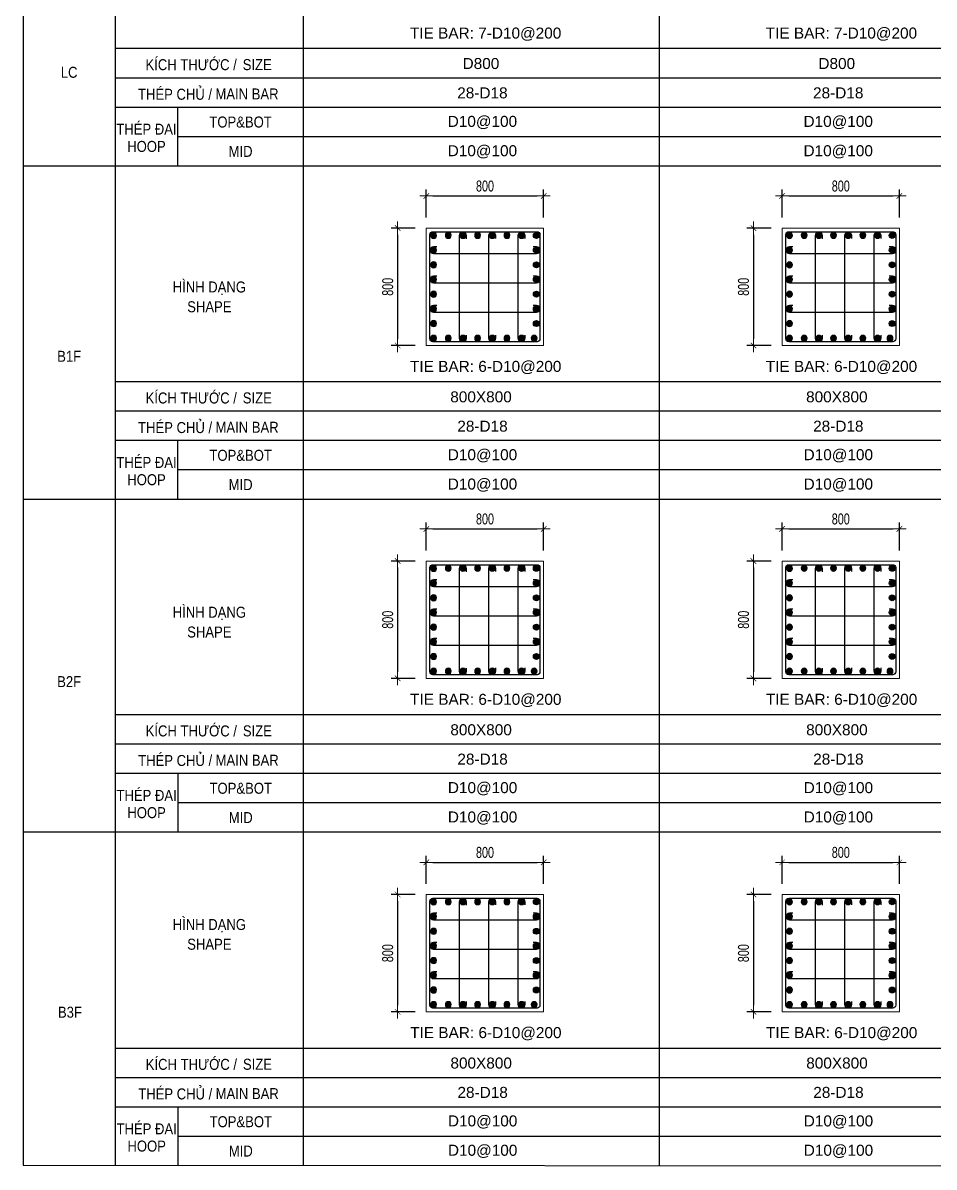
# Model space of a CAD drawing. Header units: millimetres. Extents: x 49323 to 538172, y -39336 to 181761.
# Drawn here: x 262132 to 268345, y 90256 to 98055 of the extents above; entities that cross this region are included whole.
import ezdxf
from ezdxf.enums import TextEntityAlignment as Align

# ---------------------------------------------------------------- set-up
doc = ezdxf.new("R2010")
doc.units = ezdxf.units.MM
doc.linetypes.add('CENTER2', pattern=[1.125, 0.75, -0.125, 0.125, -0.125])
doc.layers.get('Defpoints').update_dxf_attribs({"color": 151, "lineweight": 9})
for name, color, linetype in [('2', 2, 'Continuous'), ('A-ANNO-LEAD', 4, 'Continuous'), ('CEN', 1, 'CENTER2'), ('STL', 3, 'Continuous'), ('TIT1', 3, 'Continuous')]:
    doc.layers.add(name, color=color, linetype=linetype)
for name, color, linetype, lineweight in [('NDC_S_CONTINUOUS', 3, 'Continuous', 20), ('NDC_S_DIM', 1, 'Continuous', 15), ('NDC_S_VN TEXT', 7, 'Continuous', 20)]:
    doc.layers.add(name, color=color, linetype=linetype, lineweight=lineweight)
doc.styles.add('NDC_ARIAL', font='arial.ttf', dxfattribs={"width": 0.85})
doc.styles.add('NDC_DIM', font='', dxfattribs={"width": 0.75})
doc.styles.get('NDC_DIM').set_extended_font_data('Dotum')
doc.dimstyles.new('NDC_dim_30', dxfattribs={"dimscale": 30, "dimtxt": 2.5, "dimasz": 1.5, "dimexe": 1.5, "dimexo": 2.5, "dimgap": 1, "dimtad": 1, "dimdec": 0, "dimzin": 0, "dimdsep": 46, "dimtxsty": 'NDC_DIM', "dimblk": 'DIMMARK', "dimcen": 0.09, "dimdle": 1.2, "dimclrd": 1, "dimclre": 1, "dimclrt": 3, "dimadec": 0, "dimazin": 0, "dimtfac": 1, "dimtdec": 0, "dimtix": 1, "dimtofl": 0, "dimtmove": 0, "dimatfit": 3, "dimfxl": 8, "dimfxlon": 1, "dimtolj": 1, "dimtzin": 0, "dimarcsym": 0})

# ---------------------------------------------------------------- blocks, each defined once
blk = doc.blocks.new('8')
at = {"layer": '2'}
blk.add_hatch(color=256, dxfattribs=at).paths.add_polyline_path([(20, 0, 0.386127), (1.9, 19.9), (-1.9, 19.9, 0.386127), (-20, 0, 1)])
blk.add_circle((0, 0), 20, dxfattribs=at)
blk = doc.blocks.new('5')
at = {"layer": 'CEN', "rotation": 180}
blk.add_blockref('8', (0, 0), dxfattribs=at)
blk = doc.blocks.new('DIMMARK')
at = {"layer": 'NDC_S_DIM', "color": 1}
blk.add_line((-1.5, 0), (1, 0), dxfattribs=at)
at = {"layer": 'NDC_S_DIM', "color": 2, "const_width": 0.1}
blk.add_lwpolyline([(-0.42, -0.42), (0.42, 0.42)], dxfattribs=at)
blk = doc.blocks.new('*D1500')
at = {"layer": 'Defpoints', "color": 0, "ltscale": 40, "transparency": 16777216}
for p in [(265682.9, 92333.1), (264882.9, 92111.7), (265682.9, 92111.7)]:
    blk.add_point(p, dxfattribs=at)
at = {"layer": 'NDC_S_DIM', "color": 1, "lineweight": -2, "ltscale": 40, "transparency": 16777216}
for p, q in [((264882.9, 92186.7), (264882.9, 92378.1)), ((265682.9, 92186.7), (265682.9, 92378.1)), ((264927.9, 92333.1), (265637.9, 92333.1))]:
    blk.add_line(p, q, dxfattribs=at)
at = {"layer": 'NDC_S_DIM', "color": 1, "lineweight": -2, "ltscale": 40, "transparency": 16777216, "xscale": 45, "yscale": 45, "zscale": 45, "rotation": 180}
blk.add_blockref('DIMMARK', (264882.9, 92333.1), dxfattribs=at)
at = {"layer": 'NDC_S_DIM', "color": 1, "lineweight": -2, "ltscale": 40, "transparency": 16777216, "xscale": 45, "yscale": 45, "zscale": 45}
blk.add_blockref('DIMMARK', (265682.9, 92333.1), dxfattribs=at)
at = {"layer": 'NDC_S_DIM', "color": 3, "ltscale": 40, "transparency": 16777216, "insert": (265282.9, 92400.6), "char_height": 75, "attachment_point": 5, "style": 'NDC_DIM'}
blk.add_mtext('\\A1;800', dxfattribs=at)
blk = doc.blocks.new('*D1501')
at = {"layer": 'Defpoints', "color": 0, "ltscale": 40, "transparency": 16777216}
for p in [(264882.9, 92114.2), (264687.5, 91314.2), (264882.9, 91314.2)]:
    blk.add_point(p, dxfattribs=at)
at = {"layer": 'NDC_S_DIM', "color": 1, "lineweight": -2, "ltscale": 40, "transparency": 16777216}
for p, q in [((264807.9, 92114.2), (264642.5, 92114.2)), ((264687.5, 92069.2), (264687.5, 91359.2)), ((264807.9, 91314.2), (264642.5, 91314.2))]:
    blk.add_line(p, q, dxfattribs=at)
at = {"layer": 'NDC_S_DIM', "color": 1, "lineweight": -2, "ltscale": 40, "transparency": 16777216, "xscale": 45, "yscale": 45, "zscale": 45}
for p, rotation in [((264687.5, 92114.2), 90), ((264687.5, 91314.2), 270)]:
    blk.add_blockref('DIMMARK', p, dxfattribs=dict(at, rotation=rotation))
at = {"layer": 'NDC_S_DIM', "color": 3, "ltscale": 40, "transparency": 16777216, "insert": (264619.9, 91714.2), "char_height": 75, "attachment_point": 5, "rotation": 90, "style": 'NDC_DIM'}
blk.add_mtext('\\A1;800', dxfattribs=at)
blk = doc.blocks.new('*D1502')
at = {"layer": 'Defpoints', "color": 0, "ltscale": 40, "transparency": 16777216}
for p in [(265682.9, 94605.9), (264882.9, 94384.6), (265682.9, 94384.6)]:
    blk.add_point(p, dxfattribs=at)
at = {"layer": 'NDC_S_DIM', "color": 1, "lineweight": -2, "ltscale": 40, "transparency": 16777216}
for p, q in [((264882.9, 94459.6), (264882.9, 94650.9)), ((265682.9, 94459.6), (265682.9, 94650.9)), ((264927.9, 94605.9), (265637.9, 94605.9))]:
    blk.add_line(p, q, dxfattribs=at)
at = {"layer": 'NDC_S_DIM', "color": 1, "lineweight": -2, "ltscale": 40, "transparency": 16777216, "xscale": 45, "yscale": 45, "zscale": 45, "rotation": 180}
blk.add_blockref('DIMMARK', (264882.9, 94605.9), dxfattribs=at)
at = {"layer": 'NDC_S_DIM', "color": 1, "lineweight": -2, "ltscale": 40, "transparency": 16777216, "xscale": 45, "yscale": 45, "zscale": 45}
blk.add_blockref('DIMMARK', (265682.9, 94605.9), dxfattribs=at)
at = {"layer": 'NDC_S_DIM', "color": 3, "ltscale": 40, "transparency": 16777216, "insert": (265282.9, 94673.5), "char_height": 75, "attachment_point": 5, "style": 'NDC_DIM'}
blk.add_mtext('\\A1;800', dxfattribs=at)
blk = doc.blocks.new('*D1503')
at = {"layer": 'Defpoints', "color": 0, "ltscale": 40, "transparency": 16777216}
for p in [(264882.9, 94387.1), (264687.5, 93587.1), (264882.9, 93587.1)]:
    blk.add_point(p, dxfattribs=at)
at = {"layer": 'NDC_S_DIM', "color": 1, "lineweight": -2, "ltscale": 40, "transparency": 16777216}
for p, q in [((264807.9, 94387.1), (264642.5, 94387.1)), ((264687.5, 94342.1), (264687.5, 93632.1)), ((264807.9, 93587.1), (264642.5, 93587.1))]:
    blk.add_line(p, q, dxfattribs=at)
at = {"layer": 'NDC_S_DIM', "color": 1, "lineweight": -2, "ltscale": 40, "transparency": 16777216, "xscale": 45, "yscale": 45, "zscale": 45}
for p, rotation in [((264687.5, 94387.1), 90), ((264687.5, 93587.1), 270)]:
    blk.add_blockref('DIMMARK', p, dxfattribs=dict(at, rotation=rotation))
at = {"layer": 'NDC_S_DIM', "color": 3, "ltscale": 40, "transparency": 16777216, "insert": (264619.9, 93987.1), "char_height": 75, "attachment_point": 5, "rotation": 90, "style": 'NDC_DIM'}
blk.add_mtext('\\A1;800', dxfattribs=at)
blk = doc.blocks.new('*D1504')
at = {"layer": 'Defpoints', "color": 0, "ltscale": 40, "transparency": 16777216}
for p in [(265682.9, 96875.4), (264882.9, 96654), (265682.9, 96654)]:
    blk.add_point(p, dxfattribs=at)
at = {"layer": 'NDC_S_DIM', "color": 1, "lineweight": -2, "ltscale": 40, "transparency": 16777216}
for p, q in [((264882.9, 96729), (264882.9, 96920.4)), ((264927.9, 96875.4), (265637.9, 96875.4)), ((265682.9, 96729), (265682.9, 96920.4))]:
    blk.add_line(p, q, dxfattribs=at)
at = {"layer": 'NDC_S_DIM', "color": 1, "lineweight": -2, "ltscale": 40, "transparency": 16777216, "xscale": 45, "yscale": 45, "zscale": 45, "rotation": 180}
blk.add_blockref('DIMMARK', (264882.9, 96875.4), dxfattribs=at)
at = {"layer": 'NDC_S_DIM', "color": 1, "lineweight": -2, "ltscale": 40, "transparency": 16777216, "xscale": 45, "yscale": 45, "zscale": 45}
blk.add_blockref('DIMMARK', (265682.9, 96875.4), dxfattribs=at)
at = {"layer": 'NDC_S_DIM', "color": 3, "ltscale": 40, "transparency": 16777216, "insert": (265282.9, 96942.9), "char_height": 75, "attachment_point": 5, "style": 'NDC_DIM'}
blk.add_mtext('\\A1;800', dxfattribs=at)
blk = doc.blocks.new('*D1505')
at = {"layer": 'Defpoints', "color": 0, "ltscale": 40, "transparency": 16777216}
for p in [(264882.9, 96656.5), (264687.5, 95856.5), (264882.9, 95856.5)]:
    blk.add_point(p, dxfattribs=at)
at = {"layer": 'NDC_S_DIM', "color": 1, "lineweight": -2, "ltscale": 40, "transparency": 16777216}
for p, q in [((264807.9, 96656.5), (264642.5, 96656.5)), ((264687.5, 96611.5), (264687.5, 95901.5)), ((264807.9, 95856.5), (264642.5, 95856.5))]:
    blk.add_line(p, q, dxfattribs=at)
at = {"layer": 'NDC_S_DIM', "color": 1, "lineweight": -2, "ltscale": 40, "transparency": 16777216, "xscale": 45, "yscale": 45, "zscale": 45}
for p, rotation in [((264687.5, 96656.5), 90), ((264687.5, 95856.5), 270)]:
    blk.add_blockref('DIMMARK', p, dxfattribs=dict(at, rotation=rotation))
at = {"layer": 'NDC_S_DIM', "color": 3, "ltscale": 40, "transparency": 16777216, "insert": (264619.9, 96256.5), "char_height": 75, "attachment_point": 5, "rotation": 90, "style": 'NDC_DIM'}
blk.add_mtext('\\A1;800', dxfattribs=at)
blk = doc.blocks.new('*D1506')
at = {"layer": 'Defpoints', "color": 0, "ltscale": 40, "transparency": 16777216}
for p in [(268108.9, 92333.1), (267308.9, 92111.7), (268108.9, 92111.7)]:
    blk.add_point(p, dxfattribs=at)
at = {"layer": 'NDC_S_DIM', "color": 1, "lineweight": -2, "ltscale": 40, "transparency": 16777216}
for p, q in [((267308.9, 92186.7), (267308.9, 92378.1)), ((268108.9, 92186.7), (268108.9, 92378.1)), ((267353.9, 92333.1), (268063.9, 92333.1))]:
    blk.add_line(p, q, dxfattribs=at)
at = {"layer": 'NDC_S_DIM', "color": 1, "lineweight": -2, "ltscale": 40, "transparency": 16777216, "xscale": 45, "yscale": 45, "zscale": 45, "rotation": 180}
blk.add_blockref('DIMMARK', (267308.9, 92333.1), dxfattribs=at)
at = {"layer": 'NDC_S_DIM', "color": 1, "lineweight": -2, "ltscale": 40, "transparency": 16777216, "xscale": 45, "yscale": 45, "zscale": 45}
blk.add_blockref('DIMMARK', (268108.9, 92333.1), dxfattribs=at)
at = {"layer": 'NDC_S_DIM', "color": 3, "ltscale": 40, "transparency": 16777216, "insert": (267708.9, 92400.6), "char_height": 75, "attachment_point": 5, "style": 'NDC_DIM'}
blk.add_mtext('\\A1;800', dxfattribs=at)
blk = doc.blocks.new('*D1507')
at = {"layer": 'Defpoints', "color": 0, "ltscale": 40, "transparency": 16777216}
for p in [(267308.9, 92114.2), (267113.6, 91314.2), (267308.9, 91314.2)]:
    blk.add_point(p, dxfattribs=at)
at = {"layer": 'NDC_S_DIM', "color": 1, "lineweight": -2, "ltscale": 40, "transparency": 16777216}
for p, q in [((267233.9, 92114.2), (267068.6, 92114.2)), ((267113.6, 92069.2), (267113.6, 91359.2)), ((267233.9, 91314.2), (267068.6, 91314.2))]:
    blk.add_line(p, q, dxfattribs=at)
at = {"layer": 'NDC_S_DIM', "color": 1, "lineweight": -2, "ltscale": 40, "transparency": 16777216, "xscale": 45, "yscale": 45, "zscale": 45}
for p, rotation in [((267113.6, 92114.2), 90), ((267113.6, 91314.2), 270)]:
    blk.add_blockref('DIMMARK', p, dxfattribs=dict(at, rotation=rotation))
at = {"layer": 'NDC_S_DIM', "color": 3, "ltscale": 40, "transparency": 16777216, "insert": (267046, 91714.2), "char_height": 75, "attachment_point": 5, "rotation": 90, "style": 'NDC_DIM'}
blk.add_mtext('\\A1;800', dxfattribs=at)
blk = doc.blocks.new('*D1508')
at = {"layer": 'Defpoints', "color": 0, "ltscale": 40, "transparency": 16777216}
for p in [(268108.9, 94605.9), (267308.9, 94384.6), (268108.9, 94384.6)]:
    blk.add_point(p, dxfattribs=at)
at = {"layer": 'NDC_S_DIM', "color": 1, "lineweight": -2, "ltscale": 40, "transparency": 16777216}
for p, q in [((267308.9, 94459.6), (267308.9, 94650.9)), ((268108.9, 94459.6), (268108.9, 94650.9)), ((267353.9, 94605.9), (268063.9, 94605.9))]:
    blk.add_line(p, q, dxfattribs=at)
at = {"layer": 'NDC_S_DIM', "color": 1, "lineweight": -2, "ltscale": 40, "transparency": 16777216, "xscale": 45, "yscale": 45, "zscale": 45, "rotation": 180}
blk.add_blockref('DIMMARK', (267308.9, 94605.9), dxfattribs=at)
at = {"layer": 'NDC_S_DIM', "color": 1, "lineweight": -2, "ltscale": 40, "transparency": 16777216, "xscale": 45, "yscale": 45, "zscale": 45}
blk.add_blockref('DIMMARK', (268108.9, 94605.9), dxfattribs=at)
at = {"layer": 'NDC_S_DIM', "color": 3, "ltscale": 40, "transparency": 16777216, "insert": (267708.9, 94673.5), "char_height": 75, "attachment_point": 5, "style": 'NDC_DIM'}
blk.add_mtext('\\A1;800', dxfattribs=at)
blk = doc.blocks.new('*D1509')
at = {"layer": 'Defpoints', "color": 0, "ltscale": 40, "transparency": 16777216}
for p in [(267308.9, 94387.1), (267113.6, 93587.1), (267308.9, 93587.1)]:
    blk.add_point(p, dxfattribs=at)
at = {"layer": 'NDC_S_DIM', "color": 1, "lineweight": -2, "ltscale": 40, "transparency": 16777216}
for p, q in [((267233.9, 94387.1), (267068.6, 94387.1)), ((267113.6, 94342.1), (267113.6, 93632.1)), ((267233.9, 93587.1), (267068.6, 93587.1))]:
    blk.add_line(p, q, dxfattribs=at)
at = {"layer": 'NDC_S_DIM', "color": 1, "lineweight": -2, "ltscale": 40, "transparency": 16777216, "xscale": 45, "yscale": 45, "zscale": 45}
for p, rotation in [((267113.6, 94387.1), 90), ((267113.6, 93587.1), 270)]:
    blk.add_blockref('DIMMARK', p, dxfattribs=dict(at, rotation=rotation))
at = {"layer": 'NDC_S_DIM', "color": 3, "ltscale": 40, "transparency": 16777216, "insert": (267046, 93987.1), "char_height": 75, "attachment_point": 5, "rotation": 90, "style": 'NDC_DIM'}
blk.add_mtext('\\A1;800', dxfattribs=at)
blk = doc.blocks.new('*D1510')
at = {"layer": 'Defpoints', "color": 0, "ltscale": 40, "transparency": 16777216}
for p in [(268108.9, 96875.4), (267308.9, 96654), (268108.9, 96654)]:
    blk.add_point(p, dxfattribs=at)
at = {"layer": 'NDC_S_DIM', "color": 1, "lineweight": -2, "ltscale": 40, "transparency": 16777216}
for p, q in [((267308.9, 96729), (267308.9, 96920.4)), ((267353.9, 96875.4), (268063.9, 96875.4)), ((268108.9, 96729), (268108.9, 96920.4))]:
    blk.add_line(p, q, dxfattribs=at)
at = {"layer": 'NDC_S_DIM', "color": 1, "lineweight": -2, "ltscale": 40, "transparency": 16777216, "xscale": 45, "yscale": 45, "zscale": 45, "rotation": 180}
blk.add_blockref('DIMMARK', (267308.9, 96875.4), dxfattribs=at)
at = {"layer": 'NDC_S_DIM', "color": 1, "lineweight": -2, "ltscale": 40, "transparency": 16777216, "xscale": 45, "yscale": 45, "zscale": 45}
blk.add_blockref('DIMMARK', (268108.9, 96875.4), dxfattribs=at)
at = {"layer": 'NDC_S_DIM', "color": 3, "ltscale": 40, "transparency": 16777216, "insert": (267708.9, 96942.9), "char_height": 75, "attachment_point": 5, "style": 'NDC_DIM'}
blk.add_mtext('\\A1;800', dxfattribs=at)
blk = doc.blocks.new('*D1511')
at = {"layer": 'Defpoints', "color": 0, "ltscale": 40, "transparency": 16777216}
for p in [(267308.9, 96656.5), (267113.6, 95856.5), (267308.9, 95856.5)]:
    blk.add_point(p, dxfattribs=at)
at = {"layer": 'NDC_S_DIM', "color": 1, "lineweight": -2, "ltscale": 40, "transparency": 16777216}
for p, q in [((267233.9, 96656.5), (267068.6, 96656.5)), ((267113.6, 96611.5), (267113.6, 95901.5)), ((267233.9, 95856.5), (267068.6, 95856.5))]:
    blk.add_line(p, q, dxfattribs=at)
at = {"layer": 'NDC_S_DIM', "color": 1, "lineweight": -2, "ltscale": 40, "transparency": 16777216, "xscale": 45, "yscale": 45, "zscale": 45}
for p, rotation in [((267113.6, 96656.5), 90), ((267113.6, 95856.5), 270)]:
    blk.add_blockref('DIMMARK', p, dxfattribs=dict(at, rotation=rotation))
at = {"layer": 'NDC_S_DIM', "color": 3, "ltscale": 40, "transparency": 16777216, "insert": (267046, 96256.5), "char_height": 75, "attachment_point": 5, "rotation": 90, "style": 'NDC_DIM'}
blk.add_mtext('\\A1;800', dxfattribs=at)

msp = doc.modelspace()

# ---------------------------------------------------------------- linework, layer by layer
at = {"layer": '2', "lineweight": -2, "ltscale": 1000}
for points in [[(265657.9, 96611.5), (265657.9, 95901.5, -0.414214), (265637.9, 95881.5), (264927.9, 95881.5, -0.414214), (264907.9, 95901.5), (264907.9, 96611.5, -0.414214), (264927.9, 96631.5), (265637.9, 96631.5, -0.414214)], [(268083.9, 96611.5), (268083.9, 95901.5, -0.414214), (268063.9, 95881.5), (267353.9, 95881.5, -0.414214), (267333.9, 95901.5), (267333.9, 96611.5, -0.414214), (267353.9, 96631.5), (268063.9, 96631.5, -0.414214)], [(265657.9, 94342.1), (265657.9, 93632.1, -0.414214), (265637.9, 93612.1), (264927.9, 93612.1, -0.414214), (264907.9, 93632.1), (264907.9, 94342.1, -0.414214), (264927.9, 94362.1), (265637.9, 94362.1, -0.414214)], [(268083.9, 94342.1), (268083.9, 93632.1, -0.414214), (268063.9, 93612.1), (267353.9, 93612.1, -0.414214), (267333.9, 93632.1), (267333.9, 94342.1, -0.414214), (267353.9, 94362.1), (268063.9, 94362.1, -0.414214)], [(265657.9, 92069.2), (265657.9, 91359.2, -0.414214), (265637.9, 91339.2), (264927.9, 91339.2, -0.414214), (264907.9, 91359.2), (264907.9, 92069.2, -0.414214), (264927.9, 92089.2), (265637.9, 92089.2, -0.414214)], [(268083.9, 92069.2), (268083.9, 91359.2, -0.414214), (268063.9, 91339.2), (267353.9, 91339.2, -0.414214), (267333.9, 91359.2), (267333.9, 92069.2, -0.414214), (267353.9, 92089.2), (268063.9, 92089.2, -0.414214)]]:
    msp.add_lwpolyline(points, format="xyb", close=True, dxfattribs=at)
at = {"layer": '2'}
for points in [[(265155.1, 95926.2), (265155.1, 95904, -1), (265110.1, 95904), (265110.1, 96606, -1), (265155.1, 96606), (265155.1, 96583.9)], [(265355.1, 95927.7), (265355.1, 95905.5, -1), (265310.1, 95905.5), (265310.1, 96607.5, -1), (265355.1, 96607.5), (265355.1, 96585.4)], [(265555.1, 95927.7), (265555.1, 95905.5, -1), (265510.1, 95905.5), (265510.1, 96607.5, -1), (265555.1, 96607.5), (265555.1, 96585.4)], [(267581.2, 95926.2), (267581.2, 95904, -1), (267536.2, 95904), (267536.2, 96606, -1), (267581.2, 96606), (267581.2, 96583.9)], [(267781.2, 95927.7), (267781.2, 95905.5, -1), (267736.2, 95905.5), (267736.2, 96607.5, -1), (267781.2, 96607.5), (267781.2, 96585.4)], [(267981.2, 95927.7), (267981.2, 95905.5, -1), (267936.2, 95905.5), (267936.2, 96607.5, -1), (267981.2, 96607.5), (267981.2, 96585.4)], [(264954.8, 96528.1), (264932.6, 96528.1, 1), (264932.6, 96483.1), (265634.7, 96483.1, 1), (265634.7, 96528.1), (265612.5, 96528.1)], [(267380.9, 96528.1), (267358.7, 96528.1, 1), (267358.7, 96483.1), (268060.8, 96483.1, 1), (268060.8, 96528.1), (268038.6, 96528.1)], [(264954.8, 96328.1), (264932.6, 96328.1, 1), (264932.6, 96283.1), (265634.7, 96283.1, 1), (265634.7, 96328.1), (265612.5, 96328.1)], [(267380.9, 96328.1), (267358.7, 96328.1, 1), (267358.7, 96283.1), (268060.8, 96283.1, 1), (268060.8, 96328.1), (268038.6, 96328.1)], [(264954.8, 96128.1), (264932.6, 96128.1, 1), (264932.6, 96083.1), (265634.7, 96083.1, 1), (265634.7, 96128.1), (265612.5, 96128.1)], [(267380.9, 96128.1), (267358.7, 96128.1, 1), (267358.7, 96083.1), (268060.8, 96083.1, 1), (268060.8, 96128.1), (268038.6, 96128.1)], [(265155.1, 93656.7), (265155.1, 93634.6, -1), (265110.1, 93634.6), (265110.1, 94336.6, -1), (265155.1, 94336.6), (265155.1, 94314.5)], [(265355.1, 93658.2), (265355.1, 93636.1, -1), (265310.1, 93636.1), (265310.1, 94338.1, -1), (265355.1, 94338.1), (265355.1, 94316)], [(265555.1, 93658.2), (265555.1, 93636.1, -1), (265510.1, 93636.1), (265510.1, 94338.1, -1), (265555.1, 94338.1), (265555.1, 94316)], [(267581.2, 93656.7), (267581.2, 93634.6, -1), (267536.2, 93634.6), (267536.2, 94336.6, -1), (267581.2, 94336.6), (267581.2, 94314.5)], [(267781.2, 93658.2), (267781.2, 93636.1, -1), (267736.2, 93636.1), (267736.2, 94338.1, -1), (267781.2, 94338.1), (267781.2, 94316)], [(267981.2, 93658.2), (267981.2, 93636.1, -1), (267936.2, 93636.1), (267936.2, 94338.1, -1), (267981.2, 94338.1), (267981.2, 94316)], [(264954.8, 94258.7), (264932.6, 94258.7, 1), (264932.6, 94213.6), (265634.7, 94213.6, 1), (265634.7, 94258.7), (265612.5, 94258.7)], [(267380.9, 94258.7), (267358.7, 94258.7, 1), (267358.7, 94213.6), (268060.8, 94213.6, 1), (268060.8, 94258.7), (268038.6, 94258.7)], [(264954.8, 94058.7), (264932.6, 94058.7, 1), (264932.6, 94013.6), (265634.7, 94013.6, 1), (265634.7, 94058.7), (265612.5, 94058.7)], [(267380.9, 94058.7), (267358.7, 94058.7, 1), (267358.7, 94013.6), (268060.8, 94013.6, 1), (268060.8, 94058.7), (268038.6, 94058.7)], [(264954.8, 93858.7), (264932.6, 93858.7, 1), (264932.6, 93813.6), (265634.7, 93813.6, 1), (265634.7, 93858.7), (265612.5, 93858.7)], [(267380.9, 93858.7), (267358.7, 93858.7, 1), (267358.7, 93813.6), (268060.8, 93813.6, 1), (268060.8, 93858.7), (268038.6, 93858.7)], [(265155.1, 91383.9), (265155.1, 91361.7, -1), (265110.1, 91361.7), (265110.1, 92063.7, -1), (265155.1, 92063.7), (265155.1, 92041.6)], [(265355.1, 91385.4), (265355.1, 91363.2, -1), (265310.1, 91363.2), (265310.1, 92065.2, -1), (265355.1, 92065.2), (265355.1, 92043.1)], [(265555.1, 91385.4), (265555.1, 91363.2, -1), (265510.1, 91363.2), (265510.1, 92065.2, -1), (265555.1, 92065.2), (265555.1, 92043.1)], [(267581.2, 91383.9), (267581.2, 91361.7, -1), (267536.2, 91361.7), (267536.2, 92063.7, -1), (267581.2, 92063.7), (267581.2, 92041.6)], [(267781.2, 91385.4), (267781.2, 91363.2, -1), (267736.2, 91363.2), (267736.2, 92065.2, -1), (267781.2, 92065.2), (267781.2, 92043.1)], [(267981.2, 91385.4), (267981.2, 91363.2, -1), (267936.2, 91363.2), (267936.2, 92065.2, -1), (267981.2, 92065.2), (267981.2, 92043.1)], [(264954.8, 91985.8), (264932.6, 91985.8, 1), (264932.6, 91940.8), (265634.7, 91940.8, 1), (265634.7, 91985.8), (265612.5, 91985.8)], [(267380.9, 91985.8), (267358.7, 91985.8, 1), (267358.7, 91940.8), (268060.8, 91940.8, 1), (268060.8, 91985.8), (268038.6, 91985.8)], [(264954.8, 91785.8), (264932.6, 91785.8, 1), (264932.6, 91740.8), (265634.7, 91740.8, 1), (265634.7, 91785.8), (265612.5, 91785.8)], [(267380.9, 91785.8), (267358.7, 91785.8, 1), (267358.7, 91740.8), (268060.8, 91740.8, 1), (268060.8, 91785.8), (268038.6, 91785.8)], [(264954.8, 91585.8), (264932.6, 91585.8, 1), (264932.6, 91540.8), (265634.7, 91540.8, 1), (265634.7, 91585.8), (265612.5, 91585.8)], [(267380.9, 91585.8), (267358.7, 91585.8, 1), (267358.7, 91540.8), (268060.8, 91540.8, 1), (268060.8, 91585.8), (268038.6, 91585.8)]]:
    msp.add_lwpolyline(points, format="xyb", dxfattribs=at)
at = {"layer": 'A-ANNO-LEAD'}
msp.add_lwpolyline([(262133.7, 90268.9), (283468.6, 90255.8), (283468.6, 106875.8), (262133.7, 106888.9)], close=True, dxfattribs=at)
at = {"layer": 'NDC_S_CONTINUOUS', "ltscale": 70}
for points in [[(265682.9, 96656.5), (265682.9, 95856.5), (264882.9, 95856.5), (264882.9, 96656.5), (265682.9, 96656.5)], [(268108.9, 96656.5), (268108.9, 95856.5), (267308.9, 95856.5), (267308.9, 96656.5), (268108.9, 96656.5)], [(265682.9, 94387.1), (265682.9, 93587.1), (264882.9, 93587.1), (264882.9, 94387.1), (265682.9, 94387.1)], [(268108.9, 94387.1), (268108.9, 93587.1), (267308.9, 93587.1), (267308.9, 94387.1), (268108.9, 94387.1)], [(265682.9, 92114.2), (265682.9, 91314.2), (264882.9, 91314.2), (264882.9, 92114.2), (265682.9, 92114.2)], [(268108.9, 92114.2), (268108.9, 91314.2), (267308.9, 91314.2), (267308.9, 92114.2), (268108.9, 92114.2)]]:
    msp.add_lwpolyline(points, dxfattribs=at)
at = {"layer": 'TIT1'}
for p, q in [((262761.5, 106403.7), (262761.5, 90268.9)), ((264045.5, 90268.9), (264045.5, 106403.7)), ((266471.6, 106403.7), (266471.6, 90268.9)), ((283467, 97079.7), (262132.1, 97079.7)), ((283467.6, 94807.7), (262132.6, 94807.7)), ((283468.1, 92538.3), (262133.1, 92538.3))]:
    msp.add_line(p, q, dxfattribs=at)
at = {"layer": 'TIT1', "color": 8}
for p, q in [((283454.2, 97879.7), (262759.9, 97879.7)), ((283454.2, 97679.7), (262759.9, 97679.7)), ((283454.2, 97479.7), (262759.9, 97479.7)), ((263189.1, 97079.7), (263189.1, 97479.7)), ((283454.2, 97279.7), (263189.1, 97279.7)), ((283467.6, 95607.7), (262760.5, 95607.7)), ((283467.6, 95407.7), (262760.5, 95407.7)), ((283467.6, 95207.7), (262760.5, 95207.7)), ((263189.7, 94807.7), (263189.7, 95207.7)), ((283467.6, 95007.7), (263189.7, 95007.7)), ((283468.1, 93338.3), (262761, 93338.3)), ((283468.1, 93138.3), (262761, 93138.3)), ((283468.1, 92938.3), (262761, 92938.3)), ((263190.2, 92538.3), (263190.2, 92938.3)), ((283468.1, 92738.3), (263190.2, 92738.3)), ((283468.6, 91065.4), (262761.5, 91065.4)), ((283468.6, 90865.4), (262761.5, 90865.4)), ((283468.6, 90665.4), (262761.5, 90665.4)), ((263190.7, 90265.4), (263190.7, 90665.4)), ((283468.6, 90465.4), (263190.7, 90465.4))]:
    msp.add_line(p, q, dxfattribs=at)

# ---------------------------------------------------------------- block references
at = {"layer": 'STL', "xscale": -1}
for p in [(264932.6, 96606.5), (267358.7, 96606.5), (264932.6, 96505.6), (267358.7, 96505.6), (264932.6, 96405.6), (267358.7, 96405.6), (264932.6, 96305.6), (267358.7, 96305.6), (264932.6, 96205.6), (267358.7, 96205.6), (264932.6, 96105.6), (267358.7, 96105.6), (264932.6, 96005.6), (267358.7, 96005.6), (264932.6, 95905.6), (267358.7, 95905.6), (264932.6, 94337.1), (267358.7, 94337.1), (264932.6, 94236.1), (267358.7, 94236.1), (264932.6, 94136.1), (267358.7, 94136.1), (264932.6, 94036.1), (267358.7, 94036.1), (264932.6, 93936.1), (267358.7, 93936.1), (264932.6, 93836.1), (267358.7, 93836.1), (264932.6, 93736.1), (267358.7, 93736.1), (264932.6, 93636.1), (267358.7, 93636.1), (264932.6, 92064.2), (267358.7, 92064.2), (264932.6, 91963.3), (267358.7, 91963.3), (264932.6, 91863.3), (267358.7, 91863.3), (264932.6, 91763.3), (267358.7, 91763.3), (264932.6, 91663.3), (267358.7, 91663.3), (264932.6, 91563.3), (267358.7, 91563.3), (264932.6, 91463.3), (267358.7, 91463.3), (264932.6, 91363.3), (267358.7, 91363.3)]:
    msp.add_blockref('5', p, dxfattribs=at)
at = {"layer": 'STL', "xscale": -1, "rotation": 270}
for p in [(265032.6, 96607.5), (265132.6, 96607.5), (265232.6, 96607.5), (265332.6, 96607.5), (265432.6, 96607.5), (265532.6, 96607.5), (267458.7, 96607.5), (267558.7, 96607.5), (267658.7, 96607.5), (267758.7, 96607.5), (267858.7, 96607.5), (267958.7, 96607.5), (264932.6, 95905.6), (265032.6, 95905.6), (265132.6, 95905.6), (265232.6, 95905.6), (265332.6, 95905.6), (265432.6, 95905.6), (265532.6, 95905.6), (265618.5, 95905.6), (267358.7, 95905.6), (267458.7, 95905.6), (267558.7, 95905.6), (267658.7, 95905.6), (267758.7, 95905.6), (267858.7, 95905.6), (267958.7, 95905.6), (268044.6, 95905.6), (265032.6, 94338.1), (265132.6, 94338.1), (265232.6, 94338.1), (265332.6, 94338.1), (265432.6, 94338.1), (265532.6, 94338.1), (267458.7, 94338.1), (267558.7, 94338.1), (267658.7, 94338.1), (267758.7, 94338.1), (267858.7, 94338.1), (267958.7, 94338.1), (264932.6, 93636.1), (265032.6, 93636.1), (265132.6, 93636.1), (265232.6, 93636.1), (265332.6, 93636.1), (265432.6, 93636.1), (265532.6, 93636.1), (265618.5, 93636.1), (267358.7, 93636.1), (267458.7, 93636.1), (267558.7, 93636.1), (267658.7, 93636.1), (267758.7, 93636.1), (267858.7, 93636.1), (267958.7, 93636.1), (268044.6, 93636.1), (265032.6, 92065.2), (265132.6, 92065.2), (265232.6, 92065.2), (265332.6, 92065.2), (265432.6, 92065.2), (265532.6, 92065.2), (267458.7, 92065.2), (267558.7, 92065.2), (267658.7, 92065.2), (267758.7, 92065.2), (267858.7, 92065.2), (267958.7, 92065.2), (264932.6, 91363.3), (265032.6, 91363.3), (265132.6, 91363.3), (265232.6, 91363.3), (265332.6, 91363.3), (265432.6, 91363.3), (265532.6, 91363.3), (265618.5, 91363.3), (267358.7, 91363.3), (267458.7, 91363.3), (267558.7, 91363.3), (267658.7, 91363.3), (267758.7, 91363.3), (267858.7, 91363.3), (267958.7, 91363.3), (268044.6, 91363.3)]:
    msp.add_blockref('5', p, dxfattribs=at)
at = {"layer": 'STL'}
for p in [(265633.1, 96606.5), (268059.2, 96606.5), (265633.1, 96505.6), (268059.2, 96505.6), (265633.1, 96405.6), (268059.2, 96405.6), (265633.1, 96305.6), (268059.2, 96305.6), (265633.1, 96205.6), (268059.2, 96205.6), (265633.1, 96105.6), (268059.2, 96105.6), (265633.1, 96005.6), (268059.2, 96005.6), (265633.1, 94337.1), (268059.2, 94337.1), (265633.1, 94236.1), (268059.2, 94236.1), (265633.1, 94136.1), (268059.2, 94136.1), (265633.1, 94036.1), (268059.2, 94036.1), (265633.1, 93936.1), (268059.2, 93936.1), (265633.1, 93836.1), (268059.2, 93836.1), (265633.1, 93736.1), (268059.2, 93736.1), (265633.1, 92064.2), (268059.2, 92064.2), (265633.1, 91963.3), (268059.2, 91963.3), (265633.1, 91863.3), (268059.2, 91863.3), (265633.1, 91763.3), (268059.2, 91763.3), (265633.1, 91663.3), (268059.2, 91663.3), (265633.1, 91563.3), (268059.2, 91563.3), (265633.1, 91463.3), (268059.2, 91463.3)]:
    msp.add_blockref('5', p, dxfattribs=at)

# ---------------------------------------------------------------- texts
at = {"layer": 'NDC_S_VN TEXT', "style": 'NDC_ARIAL', "width": 0.85}
for s, p in [('KÍCH THƯỚC /', (263279.5, 97779.7)), ('THÉP CHỦ /', (263169.5, 97579.7)), ('THÉP ĐAI', (262974.7, 97340.7)), ('HÌNH DẠNG', (263403.5, 96256.7)), ('KÍCH THƯỚC /', (263280, 95507.7)), ('THÉP CHỦ /', (263170, 95307.7)), ('THÉP ĐAI', (262975.2, 95068.8)), ('HÌNH DẠNG', (263403.5, 94039.6)), ('KÍCH THƯỚC /', (263280.6, 93238.3)), ('THÉP CHỦ /', (263170.5, 93038.3)), ('THÉP ĐAI', (262975.7, 92799.3)), ('HÌNH DẠNG', (263403.5, 91911.2)), ('KÍCH THƯỚC /', (263281.1, 90965.4)), ('THÉP CHỦ /', (263171.1, 90765.4)), ('THÉP ĐAI', (262976.2, 90526.5))]:
    msp.add_text(s, height=75, dxfattribs=at).set_placement(p, align=Align.MIDDLE)
at = {"layer": 'TIT1', "style": 'NDC_ARIAL'}
for s, p in [('TIE BAR: 7-D10@200', (265287.2, 97980.3)), ('TIE BAR: 7-D10@200', (267713.3, 97980.3)), ('D800', (265255.4, 97778.4)), ('D800', (267681.5, 97778.4)), ('28-D18', (265265.4, 97578.4)), ('28-D18', (267691.5, 97578.4)), ('D10@100', (265265.4, 97378.4)), ('D10@100', (267691.5, 97378.4)), ('D10@100', (265265.4, 97178.4)), ('D10@100', (267691.5, 97178.4)), ('TIE BAR: 6-D10@200', (265287.7, 95708.3)), ('TIE BAR: 6-D10@200', (267713.8, 95708.3)), ('800X800', (265255.9, 95506.4)), ('800X800', (267682, 95506.4)), ('28-D18', (265266, 95306.4)), ('28-D18', (267692.1, 95306.4)), ('D10@100', (265266, 95106.4)), ('D10@100', (267692.1, 95106.4)), ('D10@100', (265266, 94906.4)), ('D10@100', (267692.1, 94906.4)), ('TIE BAR: 6-D10@200', (265288.3, 93438.9)), ('TIE BAR: 6-D10@200', (267714.4, 93438.9)), ('800X800', (265256.4, 93237)), ('800X800', (267682.5, 93237)), ('28-D18', (265266.5, 93037)), ('28-D18', (267692.6, 93037)), ('D10@100', (265266.5, 92837)), ('D10@100', (267692.6, 92837)), ('D10@100', (265266.5, 92637)), ('D10@100', (267692.6, 92637)), ('TIE BAR: 6-D10@200', (265288.8, 91167.1)), ('TIE BAR: 6-D10@200', (267714.9, 91167.1)), ('800X800', (265257, 90965.2)), ('800X800', (267683.1, 90965.2)), ('28-D18', (265267, 90765.2)), ('28-D18', (267693.1, 90765.2)), ('D10@100', (265267, 90565.2)), ('D10@100', (267693.1, 90565.2)), ('D10@100', (265267, 90365.2)), ('D10@100', (267693.1, 90365.2))]:
    msp.add_text(s, height=75, dxfattribs=at).set_placement(p, align=Align.MIDDLE)
at = {"layer": 'TIT1', "style": 'NDC_ARIAL', "width": 0.85}
for s, p in [('SIZE', (263730, 97770.9)), ('LC', (262447.6, 97718.6)), ('MAIN BAR', (263660.3, 97570.8)), ('TOP&BOT', (263616.5, 97379.7)), ('HOOP', (262974.7, 97213.4)), ('MID', (263616.5, 97179.7)), ('SHAPE', (263403.5, 96120.5)), ('B1F', (262447.6, 95782.6)), ('SIZE', (263730.5, 95498.9)), ('MAIN BAR', (263660.8, 95298.9)), ('TOP&BOT', (263617, 95107.7)), ('HOOP', (262975.2, 94941.5)), ('MID', (263617, 94907.7)), ('SHAPE', (263403.5, 93903.3)), ('B2F', (262447.6, 93565.5)), ('SIZE', (263731.1, 93229.4)), ('MAIN BAR', (263661.4, 93029.4)), ('TOP&BOT', (263617.6, 92838.3)), ('HOOP', (262975.7, 92672)), ('MID', (263617.6, 92638.3)), ('SHAPE', (263403.5, 91774.9)), ('B3F', (262453, 91311.8)), ('SIZE', (263731.6, 90956.6)), ('MAIN BAR', (263661.9, 90756.6)), ('TOP&BOT', (263618.1, 90565.4)), ('HOOP', (262976.2, 90399.2)), ('MID', (263618.1, 90365.4))]:
    msp.add_text(s, height=75, dxfattribs=at).set_placement(p, align=Align.MIDDLE)

# ---------------------------------------------------------------- dimensions: what is measured, and where the dimension line sits
at = {"layer": 'NDC_S_DIM', "ltscale": 40}
for base, p1, p2, picture, middle in [((265682.9, 96875.4), (264882.9, 96654), (265682.9, 96654), '*D1504', (265282.9, 96942.9)), ((268108.9, 96875.4), (267308.9, 96654), (268108.9, 96654), '*D1510', (267708.9, 96942.9)), ((265682.9, 94605.9), (264882.9, 94384.6), (265682.9, 94384.6), '*D1502', (265282.9, 94673.5)), ((268108.9, 94605.9), (267308.9, 94384.6), (268108.9, 94384.6), '*D1508', (267708.9, 94673.5)), ((265682.9, 92333.1), (264882.9, 92111.7), (265682.9, 92111.7), '*D1500', (265282.9, 92400.6)), ((268108.9, 92333.1), (267308.9, 92111.7), (268108.9, 92111.7), '*D1506', (267708.9, 92400.6))]:
    dim = msp.add_linear_dim(base=base, p1=p1, p2=p2, dimstyle='NDC_dim_30', dxfattribs=at)
    dim.commit()
    dim.dimension.update_dxf_attribs({"geometry": picture, "text_midpoint": middle})
for base, p1, p2, picture, middle in [((264687.5, 95856.5), (264882.9, 96656.5), (264882.9, 95856.5), '*D1505', (264619.9, 96256.5)), ((267113.6, 95856.5), (267308.9, 96656.5), (267308.9, 95856.5), '*D1511', (267046, 96256.5)), ((264687.5, 93587.1), (264882.9, 94387.1), (264882.9, 93587.1), '*D1503', (264619.9, 93987.1)), ((267113.6, 93587.1), (267308.9, 94387.1), (267308.9, 93587.1), '*D1509', (267046, 93987.1)), ((264687.5, 91314.2), (264882.9, 92114.2), (264882.9, 91314.2), '*D1501', (264619.9, 91714.2)), ((267113.6, 91314.2), (267308.9, 92114.2), (267308.9, 91314.2), '*D1507', (267046, 91714.2))]:
    dim = msp.add_linear_dim(base=base, p1=p1, p2=p2, angle=90, dimstyle='NDC_dim_30', dxfattribs=at)
    dim.commit()
    dim.dimension.update_dxf_attribs({"geometry": picture, "text_midpoint": middle})

doc.saveas('drawing.dxf')
